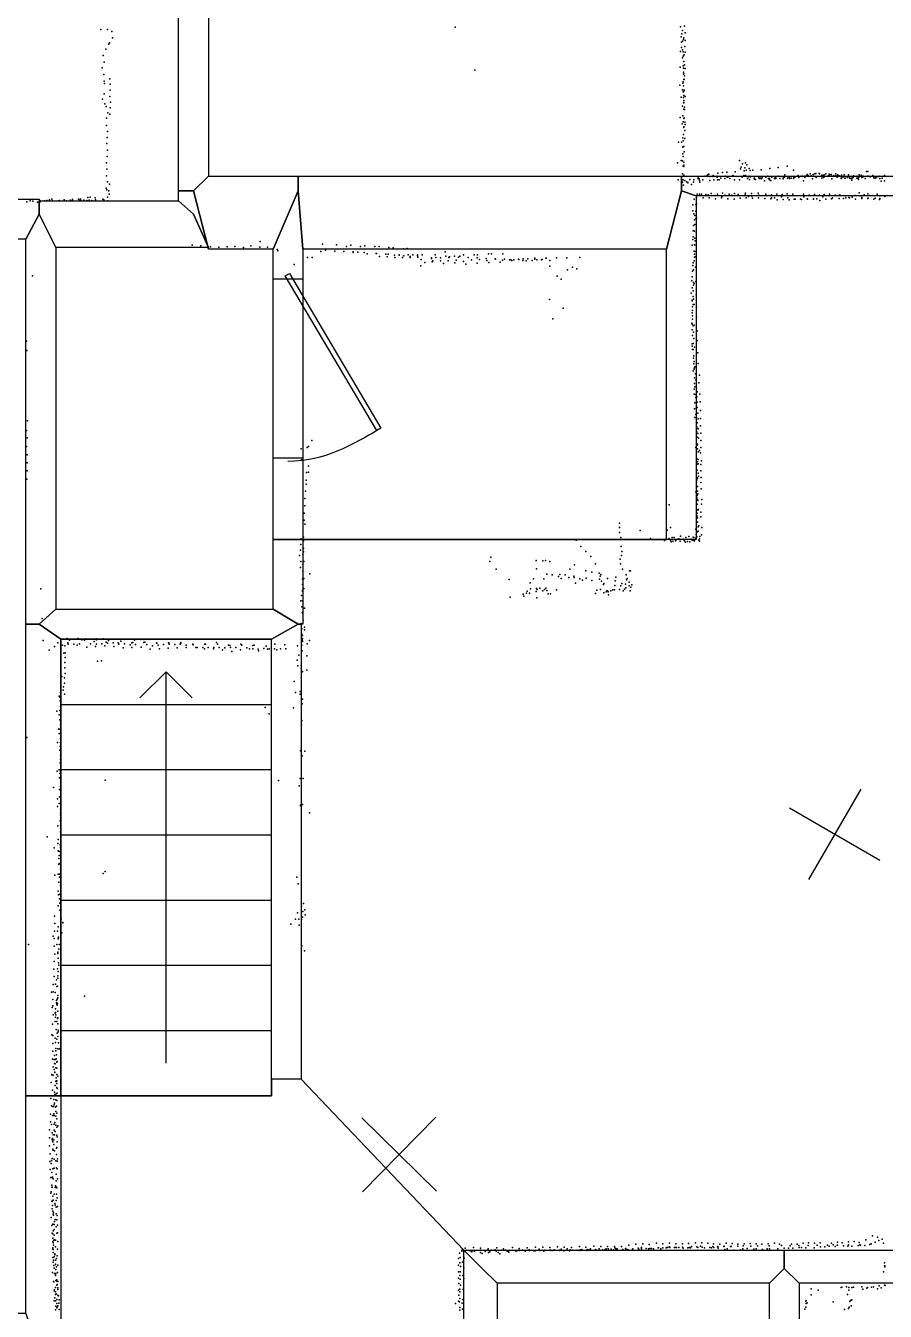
# Model space of a CAD drawing. Header units: millimetres. Extents: x -6189 to 5556, y -1270 to 18599.
# Drawn here: x -1290 to 1999, y 6472 to 11389 of the extents above; entities that cross this region are included whole.
import ezdxf

# ---------------------------------------------------------------- set-up
doc = ezdxf.new("R2010")
doc.units = ezdxf.units.MM
for name, color, linetype in [('DOORS', 7, 'Continuous'), ('HWALLS', 32, 'Continuous'), ('P', 9, 'Continuous'), ('PANOS', 10, 'Continuous'), ('ROOMS', 1, 'Continuous'), ('STRUCTS', 4, 'Continuous'), ('WALLS', 3, 'Continuous')]:
    doc.layers.add(name, color=color, linetype=linetype)

# ---------------------------------------------------------------- blocks, each defined once
blk = doc.blocks.new('1-Standard_3D')
for points in [[(-403.982, 5.64828), (253.382, 394.931), (263.573, 377.722), (-393.791, -11.5606), (-403.982, 5.64828)], [(263.573, 377.722), (275.367, 357.142), (283.15, 343.495), (290.844, 329.879), (298.429, 316.269), (305.882, 302.642), (313.184, 288.973), (320.313, 275.239), (327.249, 261.416), (333.971, 247.479), (340.456, 233.405), (346.686, 219.17), (352.638, 204.75), (358.291, 190.121), (363.626, 175.258), (368.62, 160.139), (373.253, 144.738), (377.503, 129.032), (381.351, 112.998), (384.774, 96.6102), (387.752, 79.8457), (390.265, 62.6802), (392.29, 45.0899), (393.807, 27.0508), (395.085, -0.90191)]]:
    blk.add_lwpolyline(points)

msp = doc.modelspace()

# ---------------------------------------------------------------- linework, layer by layer
at = {"layer": 'DOORS'}
msp.add_lwpolyline([(-228.6, 10420.33), (-228.6, 9734.53), (-342.9, 9734.53), (-342.9, 10420.33), (-228.6, 10420.33)], dxfattribs=at)
at = {"layer": 'HWALLS'}
msp.add_lwpolyline([(-234.95, 9099.55), (-234.95, 7359.65), (-247.65, 7359.65), (-349.25, 7359.65), (-349.25, 9042.4), (-247.65, 9099.55), (-234.95, 9099.55)], dxfattribs=at)
at = {"layer": 'P'}
for p in [(-1002, 11375), (-977, 11374), (-960, 11367), (354, 11383), (1216, 11385), (1223, 11371), (1231, 11387), (1234, 11362), (-972, 11318), (-969, 11323), (-958, 11343), (1219, 11346), (1220, 11326), (1221, 11358), (1224, 11330), (1227, 11336), (1229, 11343), (1233, 11310), (1234, 11333), (-993, 11275), (-983, 11299), (1216, 11290), (1220, 11305), (1223, 11297), (1224, 11266), (1224, 11266), (1226, 11289), (1226, 11272), (1230, 11278), (1234, 11288), (-997, 11228), (-989, 11250), (429, 11219), (1215, 11230), (1226, 11236), (1227, 11226), (1228, 11252), (1231, 11239), (1234, 11225), (-991, 11202), (-989, 11177), (-988, 11168), (-968, 11186), (-966, 11165), (1225, 11169), (1226, 11174), (1227, 11211), (1227, 11204), (1228, 11205), (1228, 11183), (1230, 11184), (1231, 11197), (-989, 11129), (-968, 11118), (-966, 11142), (1213, 11161), (1218, 11116), (1223, 11144), (1226, 11136), (1227, 11159), (1227, 11114), (1228, 11138), (1229, 11122), (1230, 11142), (1234, 11118), (-996, 11108), (-987, 11090), (-982, 11080), (-966, 11075), (-965, 11097), (1223, 11081), (1228, 11103), (1228, 11069), (1229, 11095), (1229, 11094), (1229, 11070), (1231, 11077), (1231, 11068), (-980, 11035), (-975, 11056), (-968, 11051), (1215, 11038), (1225, 11044), (1226, 11021), (1228, 11034), (1230, 11037), (1232, 11020), (-980, 11007), (-977, 10984), (1222, 11014), (1227, 10973), (1228, 10999), (1229, 11002), (1232, 10988), (1234, 11011), (-979, 10938), (-978, 10961), (1208, 10944), (1220, 10944), (1225, 10960), (1225, 10925), (1226, 10948), (1227, 10927), (1229, 10927), (1233, 10957), (-978, 10889), (-976, 10913), (1219, 10873), (1224, 10872), (1225, 10899), (1226, 10889), (1230, 10907), (1442, 10874), (-980, 10865), (-979, 10840), (1204, 10864), (1224, 10822), (1226, 10852), (1228, 10867), (1228, 10851), (1229, 10855), (1324, 10821), (1359, 10825), (1377, 10828), (1393, 10829), (1425, 10830), (1445, 10841), (1448, 10848), (1453, 10861), (1459, 10834), (1462, 10845), (1465, 10864), (1467, 10837), (1470, 10857), (1479, 10843), (1482, 10835), (1492, 10836), (1524, 10838), (1558, 10843), (1590, 10846), (1624, 10852), (1648, 10837), (1701, 10820), (1701, 10819), (1712, 10822), (1723, 10820), (1730, 10822), (1734, 10824), (1747, 10824), (1748, 10823), (1766, 10819), (1772, 10822), (1785, 10821), (1785, 10821), (1792, 10820), (1810, 10823), (1927, 10831), (1933, 10831), (-981, 10815), (-977, 10792), (-969, 10783), (1207, 10800), (1220, 10810), (1224, 10791), (1226, 10814), (1226, 10799), (1227, 10779), (1229, 10817), (1232, 10797), (1239, 10792), (1244, 10789), (1244, 10788), (1252, 10801), (1258, 10781), (1266, 10791), (1267, 10799), (1284, 10807), (1284, 10803), (1287, 10803), (1288, 10797), (1290, 10790), (1301, 10799), (1309, 10814), (1314, 10813), (1319, 10818), (1322, 10813), (1328, 10812), (1328, 10797), (1340, 10812), (1341, 10816), (1344, 10800), (1355, 10814), (1356, 10810), (1357, 10799), (1364, 10799), (1370, 10806), (1385, 10805), (1387, 10814), (1394, 10810), (1397, 10810), (1404, 10804), (1416, 10816), (1419, 10814), (1423, 10799), (1442, 10800), (1452, 10810), (1458, 10816), (1465, 10816), (1472, 10804), (1476, 10811), (1478, 10814), (1480, 10801), (1484, 10811), (1498, 10806), (1498, 10804), (1499, 10802), (1500, 10812), (1503, 10801), (1516, 10807), (1518, 10804), (1522, 10811), (1525, 10803), (1528, 10807), (1537, 10796), (1542, 10810), (1550, 10813), (1553, 10804), (1556, 10804), (1556, 10800), (1561, 10797), (1565, 10810), (1576, 10806), (1576, 10804), (1579, 10804), (1580, 10804), (1581, 10811), (1589, 10813), (1596, 10804), (1609, 10803), (1610, 10808), (1611, 10812), (1614, 10810), (1615, 10818), (1625, 10806), (1632, 10809), (1633, 10804), (1639, 10806), (1648, 10804), (1650, 10809), (1653, 10810), (1654, 10812), (1666, 10816), (1669, 10809), (1676, 10814), (1681, 10812), (1682, 10813), (1687, 10796), (1691, 10814), (1691, 10809), (1695, 10813), (1698, 10814), (1704, 10816), (1716, 10815), (1721, 10803), (1723, 10813), (1735, 10808), (1735, 10808), (1754, 10813), (1756, 10813), (1756, 10806), (1757, 10817), (1762, 10816), (1763, 10814), (1763, 10808), (1766, 10811), (1781, 10815), (1786, 10818), (1792, 10814), (1795, 10803), (1799, 10813), (1803, 10816), (1810, 10815), (1815, 10815), (1815, 10810), (1818, 10818), (1821, 10815), (1823, 10815), (1831, 10805), (1832, 10817), (1832, 10810), (1833, 10807), (1840, 10811), (1842, 10818), (1844, 10806), (1846, 10806), (1854, 10811), (1855, 10808), (1859, 10818), (1863, 10807), (1865, 10805), (1871, 10805), (1871, 10798), (1874, 10809), (1876, 10810), (1876, 10809), (1878, 10815), (1890, 10806), (1892, 10814), (1893, 10806), (1896, 10806), (1897, 10801), (1898, 10810), (1900, 10818), (1907, 10817), (1910, 10808), (1912, 10813), (1915, 10814), (1915, 10811), (1923, 10804), (1931, 10814), (1937, 10814), (1937, 10814), (1941, 10811), (1950, 10814), (1952, 10816), (1954, 10812), (1955, 10807), (1961, 10806), (1962, 10808), (1963, 10807), (1965, 10810), (1970, 10812), (1972, 10812), (1976, 10814), (1979, 10804), (1984, 10794), (1987, 10806), (1996, 10816), (1996, 10814), (1996, 10796), (-1236, 10721), (-1209, 10721), (-1199, 10723), (-1190, 10725), (-1162, 10721), (-1142, 10723), (-1119, 10722), (-1111, 10724), (-1088, 10726), (-1084, 10722), (-1080, 10725), (-1079, 10720), (-1067, 10722), (-1055, 10721), (-1052, 10732), (-1047, 10722), (-1043, 10733), (-1036, 10720), (-1024, 10730), (-1022, 10723), (-994, 10725), (-990, 10723), (-982, 10768), (-979, 10761), (-976, 10733), (-972, 10758), (-970, 10745), (1268, 10725), (1277, 10731), (1280, 10745), (1289, 10744), (1296, 10744), (1302, 10730), (1313, 10743), (1322, 10742), (1326, 10730), (1333, 10747), (1348, 10739), (1350, 10727), (1357, 10745), (1373, 10731), (1374, 10736), (1377, 10748), (1386, 10741), (1397, 10727), (1402, 10745), (1412, 10741), (1421, 10726), (1423, 10747), (1437, 10743), (1444, 10729), (1463, 10744), (1465, 10748), (1467, 10730), (1476, 10736), (1487, 10747), (1489, 10737), (1491, 10729), (1513, 10748), (1514, 10730), (1515, 10741), (1539, 10728), (1542, 10744), (1551, 10739), (1562, 10727), (1564, 10742), (1564, 10730), (1576, 10730), (1584, 10745), (1586, 10723), (1602, 10734), (1605, 10743), (1609, 10724), (1624, 10746), (1627, 10730), (1632, 10723), (1646, 10744), (1651, 10725), (1655, 10725), (1675, 10726), (1679, 10724), (1687, 10744), (1688, 10734), (1700, 10727), (1702, 10725), (1708, 10741), (1725, 10727), (1725, 10725), (1728, 10743), (1737, 10727), (1748, 10741), (1749, 10721), (1761, 10734), (1766, 10743), (1772, 10725), (1786, 10744), (1794, 10727), (1798, 10731), (1807, 10741), (1823, 10728), (1826, 10742), (1839, 10728), (1848, 10738), (1848, 10730), (1860, 10732), (1862, 10730), (1873, 10733), (1884, 10739), (1886, 10726), (1899, 10750), (1903, 10738), (1909, 10732), (1909, 10728), (1919, 10742), (1932, 10728), (1933, 10746), (1934, 10729), (1940, 10739), (1955, 10726), (1961, 10729), (1968, 10744), (1977, 10724), (1978, 10738), (1978, 10728), (1997, 10736), (-1285, 10715), (-1273, 10719), (-1262, 10718), (-1245, 10714), (-1236, 10714), (-1217, 10719), (-1187, 10719), (-1163, 10719), (-1134, 10719), (-1116, 10719), (-975, 10719), (1263, 10704), (1263, 10681), (1274, 10680), (1275, 10705), (1277, 10709), (1266, 10625), (1267, 10670), (1270, 10647), (1271, 10663), (1271, 10628), (1274, 10651), (1277, 10654), (1264, 10604), (1264, 10582), (1270, 10603), (1271, 10576), (1276, 10597), (-652, 10549), (-619, 10547), (-583, 10543), (-551, 10542), (-519, 10543), (-489, 10545), (-456, 10541), (-428, 10547), (-394, 10542), (-393, 10564), (-364, 10542), (-328, 10533), (-325, 10528), (-160, 10525), (-154, 10553), (-143, 10531), (-107, 10526), (-100, 10551), (-72, 10525), (-62, 10545), (-46, 10550), (-37, 10524), (-8, 10544), (8, 10547), (46, 10544), (63, 10545), (100, 10540), (117, 10539), (156, 10535), (170, 10537), (316, 10524), (1260, 10550), (1263, 10571), (1268, 10526), (1270, 10551), (1271, 10525), (1272, 10566), (1276, 10550), (-262, 10476), (-211, 10503), (-193, 10503), (-36, 10522), (-19, 10523), (6, 10521), (17, 10517), (52, 10518), (53, 10518), (64, 10506), (88, 10515), (94, 10505), (97, 10515), (122, 10511), (123, 10503), (140, 10512), (140, 10511), (152, 10503), (157, 10509), (174, 10512), (182, 10506), (182, 10503), (192, 10513), (209, 10509), (210, 10512), (211, 10504), (223, 10495), (227, 10513), (238, 10483), (263, 10501), (263, 10498), (266, 10486), (268, 10490), (277, 10512), (280, 10502), (297, 10501), (297, 10489), (309, 10480), (318, 10508), (327, 10490), (330, 10502), (332, 10505), (351, 10507), (352, 10482), (357, 10492), (367, 10504), (372, 10507), (385, 10513), (386, 10487), (395, 10477), (403, 10502), (416, 10493), (427, 10513), (438, 10501), (438, 10481), (439, 10513), (447, 10495), (472, 10498), (475, 10491), (481, 10516), (482, 10483), (493, 10517), (507, 10497), (508, 10496), (526, 10485), (535, 10492), (536, 10516), (543, 10496), (561, 10494), (567, 10494), (570, 10491), (578, 10493), (596, 10496), (597, 10495), (613, 10491), (614, 10497), (625, 10490), (632, 10497), (648, 10491), (658, 10500), (658, 10496), (666, 10493), (684, 10493), (687, 10495), (700, 10500), (702, 10500), (716, 10491), (741, 10501), (781, 10501), (831, 10503), (1264, 10482), (1268, 10490), (1269, 10504), (1270, 10515), (1275, 10506), (-1264, 10432), (222, 10470), (716, 10469), (744, 10431), (783, 10455), (803, 10465), (819, 10459), (1260, 10429), (1262, 10450), (1263, 10472), (1266, 10455), (1273, 10465), (759, 10420), (1259, 10413), (1261, 10386), (1265, 10407), (1265, 10396), (1268, 10403), (1274, 10411), (714, 10342), (1257, 10366), (1260, 10339), (1261, 10337), (1264, 10375), (1264, 10353), (1265, 10343), (1276, 10360), (767, 10309), (1260, 10291), (1262, 10314), (1262, 10300), (1262, 10279), (1264, 10322), (1268, 10322), (1277, 10314), (727, 10268), (1259, 10251), (1261, 10247), (1262, 10266), (1264, 10241), (1268, 10243), (1277, 10275), (-1286, 10182), (1261, 10226), (1262, 10204), (1266, 10217), (1267, 10192), (1280, 10222), (1280, 10185), (-1285, 10147), (1260, 10172), (1261, 10163), (1262, 10150), (1264, 10173), (1264, 10151), (1270, 10160), (1282, 10138), (1266, 10117), (1267, 10126), (1267, 10096), (1268, 10104), (1271, 10084), (1284, 10097), (1264, 10069), (1268, 10075), (1269, 10042), (1270, 10080), (1273, 10057), (1275, 10034), (1288, 10052), (1268, 9999), (1269, 10021), (1271, 10008), (1280, 9988), (1286, 10023), (1268, 9979), (1271, 9946), (1274, 9978), (1275, 9967), (1278, 9969), (1279, 9949), (1290, 9979), (1291, 9950), (1270, 9923), (1271, 9891), (1274, 9902), (1276, 9926), (1277, 9891), (1279, 9928), (1282, 9907), (1284, 9885), (1292, 9917), (1292, 9887), (-1286, 9841), (-1283, 9878), (1278, 9855), (1278, 9836), (1280, 9870), (1282, 9848), (1284, 9847), (1292, 9859), (-1284, 9812), (-195, 9803), (1277, 9791), (1280, 9815), (1281, 9789), (1282, 9829), (1285, 9811), (1294, 9830), (1294, 9802), (-1286, 9779), (-1284, 9747), (-236, 9770), (-213, 9775), (-207, 9779), (1274, 9775), (1279, 9785), (1281, 9770), (1283, 9759), (1288, 9764), (1292, 9755), (1294, 9775), (-1284, 9717), (-234, 9729), (-207, 9704), (1278, 9732), (1280, 9712), (1280, 9689), (1281, 9721), (1283, 9713), (1284, 9730), (1294, 9710), (1296, 9724), (-1285, 9655), (-1284, 9686), (-217, 9651), (-215, 9680), (-208, 9681), (1277, 9641), (1278, 9652), (1281, 9660), (1281, 9658), (1284, 9677), (1285, 9666), (1294, 9686), (1294, 9642), (1295, 9661), (-219, 9608), (-217, 9636), (1275, 9606), (1279, 9596), (1280, 9592), (1281, 9627), (1281, 9609), (1282, 9598), (1295, 9617), (-222, 9552), (-221, 9580), (1172, 9556), (1277, 9560), (1278, 9583), (1279, 9559), (1281, 9577), (1282, 9573), (1296, 9559), (1297, 9577), (-224, 9525), (-224, 9498), (1279, 9537), (1279, 9525), (1280, 9513), (1280, 9505), (1281, 9507), (1283, 9539), (1284, 9537), (1294, 9528), (1294, 9511), (-221, 9482), (982, 9469), (982, 9451), (983, 9486), (1061, 9458), (1165, 9460), (1178, 9469), (1275, 9463), (1276, 9443), (1281, 9490), (1281, 9490), (1281, 9453), (1283, 9456), (1284, 9472), (1286, 9476), (1298, 9469), (-237, 9404), (-235, 9426), (-227, 9433), (-226, 9418), (816, 9421), (835, 9397), (987, 9432), (989, 9397), (1101, 9428), (1155, 9420), (1173, 9428), (1178, 9420), (1180, 9415), (1184, 9432), (1187, 9417), (1192, 9431), (1192, 9431), (1197, 9419), (1199, 9423), (1206, 9425), (1210, 9426), (1214, 9417), (1216, 9437), (1227, 9425), (1229, 9423), (1231, 9418), (1235, 9414), (1236, 9432), (1243, 9416), (1248, 9435), (1252, 9415), (1257, 9425), (1259, 9423), (1264, 9433), (1264, 9420), (1267, 9431), (1270, 9418), (1274, 9429), (1278, 9434), (1286, 9421), (1288, 9426), (1288, 9417), (1290, 9435), (1296, 9441), (-242, 9362), (-238, 9383), (-229, 9366), (-226, 9391), (-226, 9377), (490, 9356), (664, 9344), (699, 9343), (854, 9378), (873, 9359), (985, 9348), (990, 9362), (991, 9378), (-238, 9317), (-237, 9339), (-229, 9328), (-229, 9302), (-225, 9339), (486, 9339), (511, 9310), (665, 9312), (689, 9342), (716, 9339), (792, 9310), (810, 9327), (854, 9304), (876, 9299), (890, 9331), (905, 9295), (986, 9331), (994, 9310), (1021, 9304), (1024, 9304), (-231, 9251), (-230, 9272), (-229, 9251), (-225, 9274), (-203, 9293), (560, 9271), (641, 9258), (653, 9273), (693, 9273), (704, 9291), (725, 9289), (749, 9282), (754, 9290), (759, 9275), (774, 9288), (789, 9278), (808, 9283), (809, 9278), (814, 9257), (831, 9273), (841, 9268), (855, 9276), (877, 9267), (906, 9272), (909, 9284), (911, 9290), (913, 9264), (921, 9251), (923, 9256), (937, 9274), (964, 9248), (966, 9265), (968, 9280), (987, 9246), (991, 9255), (1006, 9253), (1008, 9288), (1009, 9270), (1012, 9275), (1020, 9261), (1020, 9247), (1030, 9250), (-1231, 9235), (-234, 9209), (-231, 9229), (-230, 9226), (-225, 9236), (564, 9203), (614, 9215), (617, 9207), (627, 9218), (629, 9226), (638, 9218), (638, 9218), (642, 9235), (663, 9225), (665, 9236), (666, 9200), (667, 9232), (678, 9237), (689, 9228), (696, 9233), (701, 9237), (704, 9229), (710, 9216), (718, 9216), (741, 9231), (891, 9217), (896, 9230), (910, 9233), (923, 9220), (932, 9224), (934, 9228), (937, 9228), (939, 9223), (940, 9212), (949, 9227), (957, 9231), (963, 9231), (983, 9233), (996, 9228), (1001, 9234), (1007, 9239), (1023, 9227), (1026, 9241), (-237, 9189), (-233, 9166), (-230, 9189), (-223, 9161), (-1227, 9121), (-235, 9103), (-232, 9145), (-229, 9139), (-228, 9115), (-233, 9082), (-233, 9061), (-231, 9057), (-223, 9089), (-223, 9078), (-1223, 9038), (-1200, 9000), (-1179, 9015), (-1167, 9029), (-1158, 9045), (-1149, 9019), (-1140, 9017), (-1131, 9045), (-1128, 9028), (-1127, 9023), (-1122, 9039), (-1111, 9042), (-1106, 9024), (-1092, 9019), (-1090, 9045), (-1084, 9025), (-1075, 9040), (-1065, 9039), (-1059, 9044), (-1056, 9012), (-1041, 9025), (-1028, 9034), (-1022, 9015), (-1020, 9044), (-1019, 9040), (-1019, 9024), (-998, 9025), (-993, 9044), (-987, 9017), (-982, 9031), (-977, 9027), (-973, 9037), (-955, 9028), (-953, 9042), (-952, 9015), (-936, 9029), (-933, 9023), (-926, 9043), (-926, 9035), (-917, 9009), (-914, 9043), (-912, 9025), (-890, 9021), (-888, 9043), (-884, 9028), (-883, 9010), (-879, 9030), (-873, 9039), (-869, 9022), (-862, 9042), (-849, 9041), (-848, 9012), (-837, 9041), (-837, 9030), (-834, 9031), (-826, 9022), (-813, 9004), (-804, 9017), (-789, 9028), (-788, 9027), (-783, 9020), (-778, 9005), (-762, 9022), (-744, 9008), (-743, 9028), (-742, 9028), (-741, 9024), (-719, 9022), (-710, 9009), (-698, 9023), (-696, 9030), (-696, 9027), (-676, 9020), (-675, 9010), (-650, 9023), (-649, 9021), (-639, 9010), (-633, 9010), (-612, 9011), (-606, 9006), (-604, 9023), (-602, 9024), (-591, 9010), (-571, 9005), (-570, 9010), (-560, 9030), (-556, 9023), (-549, 9010), (-536, 9002), (-527, 9009), (-513, 9019), (-508, 9018), (-506, 9010), (-485, 9011), (-468, 9002), (-467, 9023), (-462, 9019), (-443, 9009), (-433, 9005), (-421, 9018), (-421, 9005), (-415, 9020), (-400, 9004), (-379, 9007), (-369, 9016), (-364, 9004), (-358, 9005), (-337, 9005), (-336, 9023), (-329, 9002), (-315, 9006), (-298, 9021), (-294, 9005), (-250, 9017), (-233, 9019), (-231, 9039), (-231, 9034), (-230, 9045), (-213, 9025), (-204, 9037), (-1144, 8989), (-1140, 8953), (-1139, 8973), (-1138, 8990), (-1015, 8958), (-999, 8959), (-501, 8995), (-399, 8998), (-251, 8962), (-245, 8981), (-232, 8998), (-214, 8979), (-1155, 8949), (-1140, 8933), (-1139, 8911), (-248, 8940), (-236, 8942), (-235, 8931), (-234, 8915), (-231, 8919), (-214, 8924), (-1151, 8900), (-1145, 8860), (-1141, 8894), (-1141, 8874), (-262, 8881), (-236, 8895), (-1161, 8825), (-1159, 8821), (-1158, 8806), (-1156, 8839), (-1146, 8848), (-1141, 8832), (-257, 8839), (-239, 8842), (-239, 8832), (-231, 8813), (-1170, 8767), (-1161, 8753), (-1159, 8770), (-1157, 8785), (-373, 8781), (-358, 8757), (-265, 8780), (-232, 8795), (-1159, 8734), (-1157, 8715), (-234, 8714), (-233, 8731), (-1285, 8667), (-1164, 8698), (-1161, 8682), (-1159, 8698), (-1157, 8680), (-1156, 8663), (-1168, 8647), (-1159, 8618), (-1158, 8633), (-1156, 8647), (-238, 8615), (-235, 8625), (-221, 8614), (-1158, 8569), (-1156, 8599), (-1156, 8582), (-232, 8596), (-1169, 8537), (-1161, 8543), (-1160, 8512), (-1159, 8529), (-1158, 8514), (-1156, 8536), (-1155, 8522), (-240, 8509), (-228, 8510), (-1183, 8475), (-1160, 8468), (-1157, 8479), (-986, 8503), (-322, 8502), (-243, 8481), (-1168, 8432), (-1162, 8414), (-1160, 8440), (-231, 8410), (-1168, 8403), (-1157, 8392), (-1157, 8377), (-1156, 8369), (-238, 8407), (-238, 8405), (-204, 8378), (-1167, 8328), (-1158, 8348), (-1157, 8331), (-1207, 8287), (-1165, 8276), (-1156, 8305), (-1180, 8244), (-1166, 8261), (-1165, 8233), (-1162, 8230), (-1162, 8215), (-1158, 8256), (-1157, 8246), (-1157, 8245), (-1156, 8232), (-1163, 8203), (-1163, 8180), (-1162, 8185), (-1157, 8163), (-1178, 8140), (-1165, 8143), (-1160, 8143), (-1160, 8132), (-993, 8146), (-985, 8154), (-252, 8132), (-1165, 8079), (-1163, 8113), (-1159, 8067), (-1157, 8099), (-247, 8107), (-1165, 8023), (-1164, 8064), (-1160, 8049), (-1159, 8033), (-1157, 8035), (-234, 8021), (-226, 8032), (-1179, 7983), (-1159, 8006), (-1154, 7972), (-257, 7971), (-249, 7996), (-245, 7971), (-234, 7970), (-231, 7979), (-229, 8001), (-222, 8007), (-220, 7988), (-1179, 7926), (-1178, 7955), (-1168, 7925), (-1165, 7942), (-1151, 7919), (-1148, 7959), (-1148, 7958), (-275, 7952), (-243, 7949), (-1279, 7874), (-1184, 7906), (-1180, 7897), (-1180, 7868), (-1170, 7874), (-1165, 7896), (-1164, 7903), (-1164, 7902), (-1161, 7874), (-233, 7869), (-1178, 7838), (-1167, 7845), (-1166, 7840), (-1165, 7822), (-1163, 7857), (-223, 7851), (-1182, 7780), (-1181, 7809), (-1168, 7781), (-1165, 7771), (-1164, 7805), (-1163, 7796), (-1184, 7722), (-1181, 7752), (-1175, 7723), (-1172, 7739), (-1167, 7755), (-1167, 7746), (-1191, 7692), (-1185, 7693), (-1177, 7691), (-1170, 7714), (-1168, 7715), (-1166, 7679), (-1065, 7677), (-1188, 7634), (-1186, 7664), (-1186, 7640), (-1175, 7628), (-1172, 7661), (-1172, 7652), (-1171, 7651), (-1171, 7646), (-1169, 7666), (-1169, 7643), (-1169, 7642), (-1168, 7649), (-1166, 7671), (-1184, 7606), (-1177, 7612), (-1177, 7580), (-1176, 7614), (-1176, 7597), (-1174, 7605), (-1170, 7580), (-1168, 7592), (-1167, 7619), (-1167, 7594), (-1190, 7529), (-1187, 7570), (-1186, 7526), (-1173, 7549), (-1169, 7535), (-1166, 7571), (-1165, 7547), (-1165, 7540), (-1186, 7496), (-1177, 7516), (-1175, 7500), (-1174, 7477), (-1170, 7513), (-1167, 7476), (-1166, 7523), (-1164, 7499), (-1162, 7475), (-1187, 7436), (-1186, 7467), (-1180, 7435), (-1179, 7450), (-1176, 7435), (-1174, 7468), (-1173, 7437), (-1172, 7453), (-1169, 7427), (-1190, 7377), (-1185, 7407), (-1180, 7396), (-1179, 7420), (-1178, 7386), (-1178, 7385), (-1177, 7418), (-1174, 7403), (-1171, 7401), (-1170, 7425), (-1170, 7377), (-1192, 7347), (-1189, 7376), (-1185, 7375), (-1177, 7335), (-1174, 7350), (-1173, 7364), (-1173, 7353), (-1171, 7353), (-1171, 7343), (-1170, 7328), (-1167, 7371), (-1194, 7286), (-1187, 7317), (-1182, 7282), (-1179, 7310), (-1178, 7301), (-1174, 7302), (-1174, 7281), (-1170, 7278), (-1169, 7324), (-1169, 7306), (-1191, 7257), (-1186, 7255), (-1183, 7255), (-1181, 7261), (-1179, 7268), (-1175, 7252), (-1174, 7236), (-1172, 7256), (-1170, 7230), (-1195, 7226), (-1195, 7196), (-1191, 7186), (-1186, 7221), (-1182, 7227), (-1180, 7221), (-1180, 7188), (-1178, 7194), (-1174, 7218), (-1174, 7184), (-1171, 7208), (-1167, 7181), (-1198, 7166), (-1198, 7135), (-1188, 7154), (-1187, 7133), (-1185, 7147), (-1180, 7165), (-1179, 7147), (-1177, 7159), (-1171, 7145), (-1170, 7176), (-1169, 7139), (-1198, 7104), (-1188, 7127), (-1186, 7121), (-1186, 7120), (-1186, 7092), (-1185, 7088), (-1182, 7128), (-1182, 7110), (-1179, 7086), (-1172, 7095), (-1170, 7098), (-1169, 7120), (-1197, 7044), (-1196, 7074), (-1192, 7037), (-1191, 7049), (-1188, 7056), (-1180, 7053), (-1174, 7047), (-1172, 7071), (-1169, 7046), (-1168, 7055), (-1196, 7014), (-1193, 6983), (-1190, 6983), (-1189, 7002), (-1187, 6985), (-1186, 7017), (-1180, 7019), (-1173, 6996), (-1172, 7020), (-1169, 7017), (-1190, 6954), (-1190, 6947), (-1188, 6946), (-1187, 6982), (-1185, 6978), (-1177, 6945), (-1176, 6952), (-1173, 6971), (-1172, 6946), (-1170, 6944), (-1168, 6978), (-1194, 6923), (-1192, 6928), (-1190, 6893), (-1188, 6891), (-1186, 6912), (-1185, 6897), (-1180, 6919), (-1173, 6895), (-1172, 6920), (-1169, 6906), (-1188, 6863), (-1187, 6876), (-1186, 6855), (-1185, 6843), (-1183, 6849), (-1183, 6839), (-1178, 6884), (-1177, 6878), (-1173, 6870), (-1173, 6845), (-1169, 6838), (-1168, 6872), (-1192, 6830), (-1189, 6800), (-1186, 6805), (-1181, 6803), (-1179, 6815), (-1177, 6823), (-1173, 6795), (-1171, 6821), (-1168, 6801), (-1188, 6770), (-1186, 6768), (-1186, 6751), (-1186, 6739), (-1185, 6780), (-1182, 6744), (-1181, 6763), (-1180, 6784), (-1179, 6745), (-1176, 6744), (-1170, 6770), (-1168, 6772), (-1167, 6739), (1859, 6737), (1880, 6738), (1925, 6745), (1951, 6760), (1969, 6755), (1975, 6742), (1987, 6748), (-1186, 6714), (-1186, 6709), (-1185, 6696), (-1184, 6734), (-1184, 6708), (-1183, 6724), (-1178, 6691), (-1178, 6688), (-1175, 6718), (-1168, 6709), (370, 6694), (379, 6701), (381, 6707), (387, 6699), (392, 6713), (392, 6703), (408, 6704), (415, 6700), (418, 6699), (422, 6704), (424, 6716), (428, 6702), (451, 6713), (451, 6696), (452, 6706), (457, 6693), (468, 6700), (479, 6705), (480, 6711), (481, 6696), (486, 6699), (493, 6706), (507, 6707), (511, 6701), (513, 6714), (518, 6696), (525, 6692), (532, 6705), (539, 6710), (546, 6705), (552, 6701), (555, 6703), (557, 6702), (559, 6698), (573, 6716), (585, 6704), (586, 6701), (589, 6703), (598, 6712), (598, 6705), (600, 6704), (611, 6705), (621, 6701), (629, 6714), (637, 6707), (638, 6704), (655, 6703), (660, 6703), (661, 6717), (675, 6709), (677, 6704), (686, 6706), (689, 6717), (693, 6701), (697, 6706), (716, 6715), (716, 6706), (720, 6705), (720, 6704), (727, 6704), (733, 6707), (745, 6718), (753, 6705), (754, 6704), (759, 6709), (770, 6703), (771, 6717), (782, 6710), (791, 6703), (794, 6707), (799, 6716), (802, 6705), (821, 6705), (829, 6720), (831, 6704), (832, 6707), (838, 6708), (854, 6717), (858, 6704), (859, 6708), (864, 6706), (865, 6707), (872, 6711), (884, 6721), (891, 6708), (894, 6705), (905, 6710), (911, 6720), (918, 6707), (927, 6708), (931, 6710), (937, 6720), (939, 6710), (942, 6706), (951, 6709), (959, 6707), (963, 6720), (965, 6714), (969, 6710), (974, 6711), (974, 6707), (990, 6720), (995, 6708), (1005, 6712), (1007, 6712), (1007, 6708), (1014, 6708), (1018, 6725), (1032, 6709), (1034, 6710), (1034, 6710), (1045, 6728), (1054, 6713), (1056, 6709), (1066, 6715), (1067, 6712), (1067, 6710), (1072, 6730), (1084, 6712), (1093, 6711), (1096, 6727), (1098, 6712), (1104, 6712), (1105, 6712), (1113, 6710), (1124, 6732), (1131, 6714), (1132, 6714), (1141, 6711), (1148, 6730), (1148, 6714), (1161, 6714), (1163, 6715), (1166, 6716), (1173, 6718), (1174, 6732), (1175, 6716), (1193, 6716), (1195, 6715), (1198, 6730), (1201, 6716), (1210, 6716), (1223, 6730), (1224, 6717), (1224, 6717), (1226, 6713), (1244, 6714), (1247, 6731), (1249, 6716), (1254, 6714), (1258, 6719), (1273, 6733), (1278, 6718), (1282, 6716), (1292, 6721), (1297, 6734), (1299, 6717), (1308, 6714), (1321, 6732), (1328, 6716), (1334, 6714), (1339, 6720), (1342, 6730), (1343, 6715), (1358, 6718), (1359, 6720), (1360, 6713), (1366, 6729), (1382, 6719), (1383, 6721), (1386, 6708), (1390, 6732), (1395, 6710), (1407, 6719), (1410, 6720), (1414, 6731), (1420, 6706), (1435, 6729), (1435, 6721), (1445, 6707), (1454, 6710), (1456, 6722), (1460, 6730), (1471, 6712), (1483, 6731), (1485, 6721), (1496, 6709), (1505, 6730), (1505, 6710), (1510, 6722), (1527, 6728), (1530, 6708), (1547, 6710), (1551, 6730), (1555, 6722), (1556, 6711), (1575, 6732), (1588, 6711), (1595, 6729), (1602, 6723), (1613, 6713), (1629, 6713), (1635, 6722), (1640, 6728), (1646, 6713), (1662, 6729), (1668, 6723), (1670, 6715), (1679, 6716), (1685, 6732), (1695, 6714), (1704, 6723), (1706, 6733), (1727, 6714), (1728, 6732), (1739, 6724), (1750, 6733), (1752, 6718), (1768, 6718), (1778, 6724), (1785, 6721), (1793, 6732), (1800, 6726), (1808, 6719), (1815, 6725), (1816, 6736), (1816, 6724), (1835, 6733), (1840, 6722), (1856, 6721), (1859, 6726), (1872, 6721), (1896, 6723), (1900, 6735), (1902, 6726), (1905, 6724), (1921, 6723), (1940, 6727), (1945, 6730), (1961, 6736), (1993, 6732), (-1186, 6677), (-1184, 6659), (-1183, 6667), (-1182, 6647), (-1180, 6680), (-1176, 6652), (-1176, 6650), (-1175, 6667), (-1172, 6673), (-1172, 6642), (-1169, 6684), (-1166, 6648), (366, 6648), (367, 6674), (371, 6657), (373, 6678), (374, 6643), (382, 6659), (388, 6675), (1996, 6657), (1998, 6646), (1998, 6642), (-1187, 6620), (-1180, 6637), (-1179, 6616), (-1176, 6610), (-1175, 6616), (-1175, 6609), (-1174, 6631), (-1174, 6616), (-1171, 6592), (-1168, 6620), (366, 6623), (366, 6598), (371, 6608), (373, 6623), (373, 6594), (383, 6608), (387, 6636), (387, 6597), (1992, 6622), (-1183, 6585), (-1182, 6584), (-1180, 6550), (-1179, 6554), (-1175, 6563), (-1175, 6546), (-1174, 6589), (-1171, 6572), (-1170, 6587), (-1169, 6574), (-1166, 6586), (-1166, 6561), (-1166, 6555), (366, 6552), (368, 6578), (372, 6556), (372, 6546), (374, 6572), (384, 6555), (385, 6557), (1716, 6558), (1742, 6553), (1830, 6562), (1833, 6564), (1851, 6565), (1860, 6563), (1860, 6553), (1871, 6562), (1878, 6564), (1909, 6565), (1914, 6556), (1929, 6560), (1931, 6562), (1946, 6564), (1954, 6565), (1969, 6558), (1976, 6569), (1984, 6561), (1996, 6571), (1999, 6570), (-1180, 6512), (-1178, 6523), (-1176, 6536), (-1176, 6511), (-1174, 6491), (-1173, 6539), (-1171, 6517), (-1171, 6502), (-1167, 6533), (-1166, 6493), (-1164, 6531), (-1163, 6503), (-1162, 6516), (355, 6501), (367, 6510), (368, 6533), (370, 6508), (371, 6520), (381, 6503), (383, 6517), (1695, 6510), (1696, 6510), (1697, 6513), (1697, 6501), (1700, 6504), (1716, 6535), (1800, 6508), (1855, 6536), (1864, 6509), (1866, 6513), (1869, 6492), (1871, 6515), (-1175, 6477), (-1171, 6485), (-1169, 6487), (-1162, 6479), (372, 6486), (372, 6476), (382, 6480), (1692, 6480), (1696, 6487), (1843, 6478), (1858, 6482), (1861, 6488)]:
    msp.add_point(p, dxfattribs=at)
at = {"layer": 'PANOS'}
for points in [[(1905.94, 8469.37), (1705.73, 8123.08)], [(1978.98, 8196.12), (1632.69, 8396.33)], [(281.87, 6931.01), (-3.59, 7211.22)], [(279.24, 7213.84), (-0.96, 6928.39)]]:
    msp.add_lwpolyline(points, dxfattribs=at)
at = {"layer": 'ROOMS'}
for points in [[(-247.65, 10814.05), (1219.2, 10814.05), (2254.25, 10814.05), (4013.2, 10814.05), (5403.85, 10814.05), (5403.85, 15640.05), (5276.85, 15640.05), (5276.85, 15862.3), (5378.45, 15862.3), (-2216.15, 15862.3), (-2114.55, 15862.3), (-2114.55, 15557.5), (-2216.15, 15557.5), (-2216.15, 12966.7), (-2063.75, 12966.7), (-2063.75, 12065), (-590.55, 12065), (-590.55, 10814.05), (-247.65, 10814.05)], [(-3568.7, 11976.1), (-3568.7, 10725.15), (-1238.25, 10725.15), (-1238.25, 10718.8), (-704.85, 10718.8), (-704.85, 10756.9), (-704.85, 11976.1), (-2235.2, 11976.1), (-3568.7, 11976.1)], [(3956.05, 9283.7), (3956.05, 10534.65), (2254.25, 10534.65), (2254.25, 10737.85), (1276.35, 10737.85), (1276.35, 9423.4), (1162.05, 9423.4), (-228.6, 9423.4), (-228.6, 9099.55), (-234.95, 9099.55), (-234.95, 7359.65), (387.35, 6705.6), (1612.9, 6705.6), (3524.25, 6705.6), (3524.25, 9283.7), (3956.05, 9283.7)], [(-1289.05, 7296.15), (-1289.05, 9099.55), (-1289.05, 10572.75), (-3625.85, 10572.75), (-5899.15, 10572.75), (-5899.15, 6464.3), (-1289.05, 6464.3), (-1289.05, 7296.15)], [(-342.9, 10534.65), (-590.55, 10534.65), (-590.55, 10541), (-1174.75, 10541), (-1174.75, 9156.7), (-342.9, 9156.7), (-342.9, 9423.4), (-342.9, 10534.65)], [(1162.05, 10534.65), (-228.6, 10534.65), (-228.6, 9423.4), (1162.05, 9423.4), (1162.05, 10534.65)], [(-1155.7, 9042.4), (-1155.7, 7296.15), (-349.25, 7296.15), (-349.25, 7359.65), (-349.25, 9042.4), (-1155.7, 9042.4)], [(-1155.7, 7296.15), (-1155.7, 6324.6), (-1155.7, 723.9), (387.35, 723.9), (387.35, 2813.05), (387.35, 3492.5), (387.35, 4616.45), (387.35, 6705.6), (-234.95, 7359.65), (-349.25, 7359.65), (-349.25, 7296.15), (-1155.7, 7296.15)], [(1555.75, 6578.6), (514.35, 6578.6), (514.35, 4673.6), (1555.75, 4673.6), (1555.75, 6578.6)], [(1670.05, 2908.3), (5067.3, 2908.3), (5067.3, 4381.5), (5403.85, 4381.5), (5403.85, 6578.6), (5187.95, 6578.6), (3562.35, 6578.6), (1670.05, 6578.6), (1670.05, 4616.45), (1670.05, 3492.5), (1670.05, 2908.3)]]:
    msp.add_lwpolyline(points, close=True, dxfattribs=at)
at = {"layer": 'STRUCTS'}
for points in [[(-1155.7, 7296.15), (-1155.7, 9042.4)], [(-1155.7, 9042.4), (-349.25, 9042.4)], [(-349.25, 7296.15), (-349.25, 9042.4)], [(-752.48, 8917.67), (-852.48, 8817.67)], [(-752.48, 8917.67), (-652.48, 8817.67)], [(-752.48, 8792.94), (-752.48, 8917.67)], [(-1155.7, 8792.94), (-349.25, 8792.94)], [(-752.48, 8543.47), (-752.48, 8792.94)], [(-1155.7, 8543.47), (-349.25, 8543.47)], [(-752.48, 8294.01), (-752.48, 8543.47)], [(-1155.7, 8294.01), (-349.25, 8294.01)], [(-752.48, 8044.54), (-752.48, 8294.01)], [(-1155.7, 8044.54), (-349.25, 8044.54)], [(-752.48, 7795.08), (-752.48, 8044.54)], [(-1155.7, 7795.08), (-349.25, 7795.08)], [(-752.48, 7545.61), (-752.48, 7795.08)], [(-1155.7, 7545.61), (-349.25, 7545.61)], [(-752.48, 7420.88), (-752.48, 7545.61)], [(-1155.7, 7296.15), (-349.25, 7296.15)]]:
    msp.add_lwpolyline(points, dxfattribs=at)
at = {"layer": 'WALLS'}
for points in [[(-590.55, 12065), (-590.55, 10814.05), (-647.7, 10756.9), (-704.85, 10756.9), (-704.85, 11976.1), (-647.7, 12052.3), (-590.55, 12065)], [(-342.9, 10534.65), (-590.55, 10534.65), (-647.7, 10756.9), (-590.55, 10814.05), (-247.65, 10814.05), (-247.65, 10756.9), (-342.9, 10534.65)], [(1162.05, 10534.65), (-228.6, 10534.65), (-247.65, 10756.9), (-247.65, 10814.05), (1219.2, 10814.05), (1219.2, 10756.9), (1162.05, 10534.65)], [(1219.2, 10814.05), (2254.25, 10814.05), (2254.25, 10756.9), (2254.25, 10737.85), (1276.35, 10737.85), (1219.2, 10756.9), (1219.2, 10814.05)], [(-3568.7, 10725.15), (-1238.25, 10725.15), (-1238.25, 10668), (-1289.05, 10572.75), (-3625.85, 10572.75), (-3625.85, 10668), (-3568.7, 10725.15)], [(-590.55, 10534.65), (-590.55, 10541), (-647.7, 10668), (-704.85, 10718.8), (-704.85, 10756.9), (-647.7, 10756.9), (-590.55, 10534.65)], [(-228.6, 10534.65), (-228.6, 9423.4), (-247.65, 9423.4), (-342.9, 9423.4), (-342.9, 10534.65), (-247.65, 10756.9), (-228.6, 10534.65)], [(1276.35, 10737.85), (1276.35, 9423.4), (1219.2, 9423.4), (1162.05, 9423.4), (1162.05, 10534.65), (1219.2, 10756.9), (1276.35, 10737.85)], [(-590.55, 10541), (-1174.75, 10541), (-1238.25, 10668), (-1238.25, 10718.8), (-704.85, 10718.8), (-647.7, 10668), (-590.55, 10541)], [(-1174.75, 10541), (-1174.75, 9156.7), (-1238.25, 9099.55), (-1289.05, 9099.55), (-1289.05, 10572.75), (-1238.25, 10668), (-1174.75, 10541)], [(-228.6, 9423.4), (-228.6, 9099.55), (-247.65, 9099.55), (-342.9, 9156.7), (-342.9, 9423.4), (-247.65, 9423.4), (-228.6, 9423.4)], [(-1174.75, 9156.7), (-342.9, 9156.7), (-247.65, 9099.55), (-349.25, 9042.4), (-1155.7, 9042.4), (-1238.25, 9099.55), (-1174.75, 9156.7)], [(-1155.7, 9042.4), (-1155.7, 7296.15), (-1238.25, 7296.15), (-1289.05, 7296.15), (-1289.05, 9099.55), (-1238.25, 9099.55), (-1155.7, 9042.4)], [(-1155.7, 7296.15), (-1155.7, 6324.6), (-1238.25, 6324.6), (-1289.05, 6464.3), (-1289.05, 7296.15), (-1238.25, 7296.15), (-1155.7, 7296.15)], [(1555.75, 6578.6), (514.35, 6578.6), (457.2, 6635.75), (387.35, 6705.6), (1612.9, 6705.6), (1612.9, 6635.75), (1555.75, 6578.6)], [(514.35, 6578.6), (514.35, 4673.6), (457.2, 4616.45), (387.35, 4616.45), (387.35, 6705.6), (457.2, 6635.75), (514.35, 6578.6)], [(1612.9, 6705.6), (3524.25, 6705.6), (3562.35, 6635.75), (3562.35, 6578.6), (1670.05, 6578.6), (1612.9, 6635.75), (1612.9, 6705.6)], [(1670.05, 6578.6), (1670.05, 4616.45), (1612.9, 4616.45), (1555.75, 4673.6), (1555.75, 6578.6), (1612.9, 6635.75), (1670.05, 6578.6)]]:
    msp.add_lwpolyline(points, dxfattribs=at)

# ---------------------------------------------------------------- block references
at = {"layer": 'DOORS', "xscale": 0.9, "yscale": 0.9, "rotation": 270}
msp.add_blockref('1-Standard_3D', (-285.8, 10077.4), dxfattribs=at)

doc.saveas('drawing.dxf')
